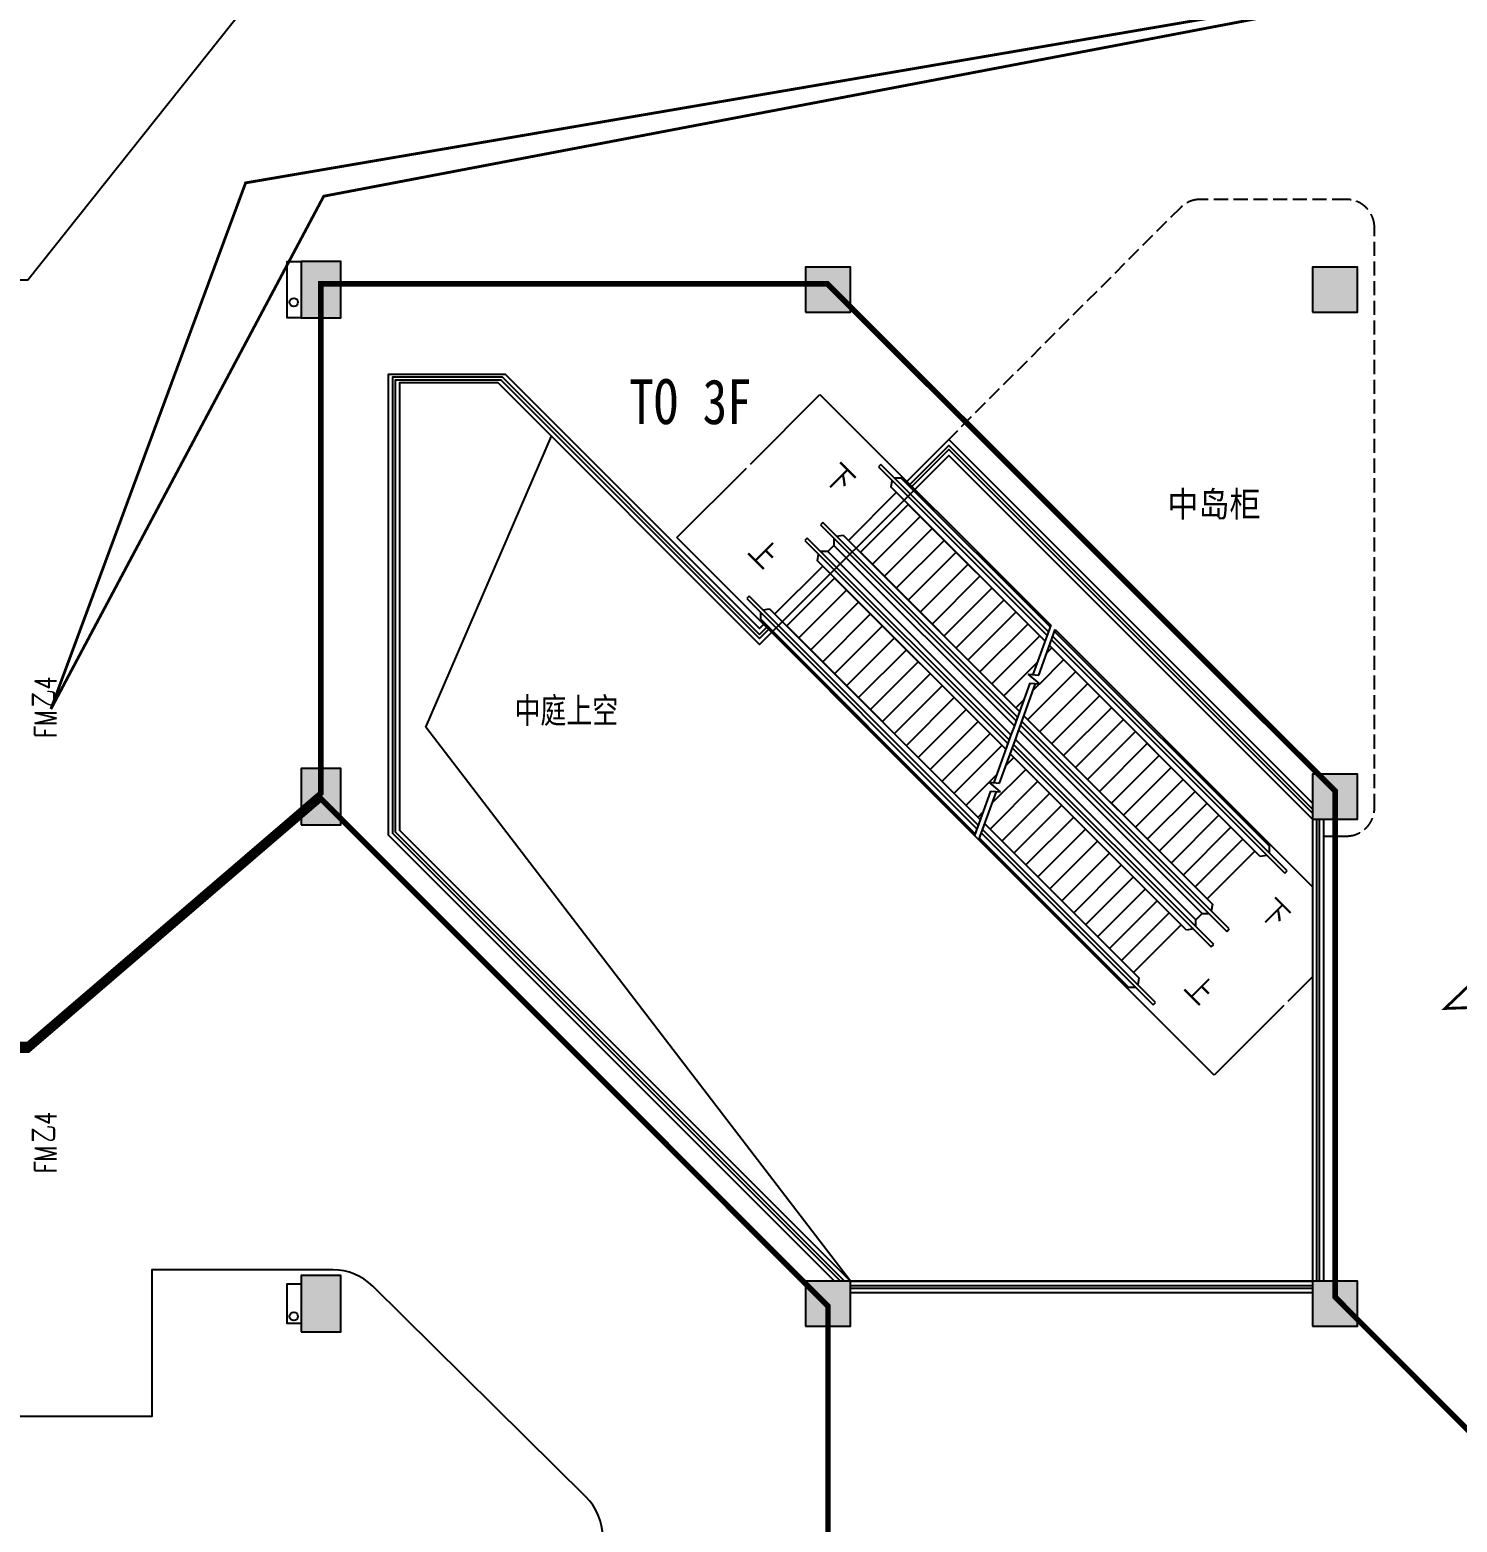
# Model space of a CAD drawing. Header units: millimetres. Extents: x 2508758 to 2608101, y 258149 to 386457.
# Drawn here: x 2532434 to 2557769, y 326983 to 353470 of the extents above; entities that cross this region are included whole.
import ezdxf

# ---------------------------------------------------------------- set-up
doc = ezdxf.new("R2010")
doc.units = ezdxf.units.MM
doc.header["$MEASUREMENT"] = 0
doc.linetypes.add('_DASH', pattern=[0.6, 0.4, -0.2])
doc.linetypes.add('DASH', pattern=[0.35, 0.25, -0.1])
doc.layers.get('0').update_dxf_attribs({"linetype": 'CONTINUOUS'})
for name, color, linetype in [('0-dp点位', 7, 'CONTINUOUS'), ('0-商铺线', 2, 'CONTINUOUS'), ('COLUMN', 255, 'CONTINUOUS'), ('DIM_SYMB', 3, 'CONTINUOUS'), ('PUB_HATCH', 251, 'CONTINUOUS'), ('STAIR', 2, 'CONTINUOUS'), ('文字', 7, 'CONTINUOUS'), ('栏杆', 212, 'CONTINUOUS'), ('索引', 1, 'CONTINUOUS'), ('门窗', 40, 'CONTINUOUS')]:
    doc.layers.add(name, color=color, linetype=linetype)
doc.layers.add('fire', color=1, linetype='CONTINUOUS', lineweight=5)
doc.styles.add('-宋体', font='', dxfattribs={"width": 0.8})
doc.styles.add('_TCH_DIM', font='', dxfattribs={"width": 0.8})
doc.styles.add('_TCH_SPACE', font='SIMPLEX', dxfattribs={"height": 5, "bigfont": 'GBCBIG'})
doc.styles.add('黑体', font='simhei.ttf', dxfattribs={"width": 0.7})
doc.styles.get('-宋体').set_extended_font_data('SimSun')
doc.styles.get('_TCH_DIM').set_extended_font_data('SimSun')

# ---------------------------------------------------------------- blocks, each defined once
blk = doc.blocks.new('_FZH')
blk.add_lwpolyline([(-0.5, -0.5), (0.5, -0.5), (0.5, 0.5), (-0.5, 0.5)], close=True)
at = {"layer": 'PUB_HATCH'}
blk.add_solid([(-0.5, -0.5), (0.5, -0.5), (-0.5, 0.5), (0.5, 0.5)], dxfattribs=at)

msp = doc.modelspace()

# ---------------------------------------------------------------- linework, layer by layer
msp.add_line((2555401.5, 339160.5), (2555801.5, 339160.5))
at = {"layer": '0-dp点位', "linetype": 'DASH', "ltscale": 1000}
for p, q in [((2555801.5, 350460.5), (2553210.6, 350460.5)), ((2552857, 350314), (2548743.9, 346200.9)), ((2556301.5, 339660.5), (2556301.5, 349960.5))]:
    msp.add_line(p, q, dxfattribs=at)
for centre, start, end in [((2553210.6, 349960.5), 90, 135), ((2555801.5, 349960.5), 0, 90), ((2555801.5, 339660.5), 270, 360)]:
    msp.add_arc(centre, 500, start, end, dxfattribs=at)
at = {"layer": '0-商铺线'}
for points in [[(2573601.5, 369560.5), (2547701.5, 369660.5), (2547701.5, 370660.5), (2545501.5, 370660.5), (2545501.5, 367260.5), (2537801.5, 367260.5), (2537801.5, 370660.5), (2518801.5, 370660.5), (2518801.5, 349035.5), (2532401.5, 349035.5), (2532401.5, 349035.5), (2536249.9, 353871.8, -0.2285227), (2536641.2, 354060.5), (2564612.5, 354060.5)], [(2542601.5, 326720.6, 0.2004326), (2542304.5, 327431.8), (2538520.6, 331171.7, 0.197393), (2537817.6, 331460.5), (2534601.5, 331460.5), (2534601.5, 328860.5), (2532001.5, 328860.5), (2532001.5, 320061), (2525701.5, 320061), (2525701.5, 317360.5), (2532801.5, 317360.5), (2532801.5, 302560.5), (2542601.5, 302560.5), (2542601.5, 326720.6)]]:
    msp.add_lwpolyline(points, format="xyb", dxfattribs=at)
at = {"layer": 'DIM_SYMB'}
for points in [[(2550241, 341981.9, 0, 0, 0), (2547431.1, 344791.9, 120, 0, 0), (2547112.9, 345110.1, 0, 0, 0)], [(2545697.2, 343912.3, 0, 0, 0), (2549039.8, 340569.6, 120, 0, 0), (2549358, 340251.5, 0, 0, 0)], [(2554230.2, 337992.7, 0, 0, 0), (2550809.8, 341413.1, 120, 0, 0), (2550491.6, 341731.3, 0, 0, 0)], [(2549769.9, 339839.6, 0, 0, 0), (2552579.8, 337029.7, 120, 0, 0), (2552898, 336711.5, 0, 0, 0)]]:
    msp.add_lwpolyline(points, format="xyseb", dxfattribs=at)
at = {"layer": 'fire', "color": 5, "linetype": '_DASH', "ltscale": 1000, "const_width": 50}
msp.add_lwpolyline([(2582201.5, 368410.5), (2558672.8, 369217.4), (2555601.5, 354060.5), (2536264.1, 350754.2), (2532807.8, 341414.2)], dxfattribs=at)
at = {"layer": 'fire', "color": 1, "linetype": '_DASH', "ltscale": 1000, "const_width": 50}
for points in [[(2532807.8, 341414.2), (2537650.8, 350517.5), (2556266.2, 354060.5), (2560120.1, 368564), (2564601.5, 354057.9), (2568598.2, 353929.5), (2587151.1, 352660.5)], [(2586995.3, 352671.1), (2574806.4, 352605.4), (2557552.2, 336100.4), (2592402.3, 337312.6), (2593343.2, 339258.5)]]:
    msp.add_lwpolyline(points, dxfattribs=at)
at = {"layer": 'PUB_HATCH'}
for p, q in [((2539460.8, 341094.4), (2541691.4, 346259.1)), ((2547001.5, 331260.5), (2539460.8, 341094.4))]:
    msp.add_line(p, q, dxfattribs=at)
at = {"layer": 'STAIR'}
for p, q in [((2545223.1, 345763.8), (2546459.1, 346999.9)), ((2546459.1, 346999.9), (2550556.7, 342902.3)), ((2543916.4, 344457.1), (2545152.4, 345693.1)), ((2547540.7, 345755.7), (2547498.2, 345713.3)), ((2547498.2, 345713.3), (2550490.8, 342720.7)), ((2550513.4, 342783), (2547540.7, 345755.7)), ((2547720.1, 345351.4), (2547738.6, 345472.9)), ((2547902.7, 345515.3), (2547781.1, 345515.3)), ((2550545.8, 342872.2), (2547902.7, 345515.3)), ((2546965.4, 344409), (2547814, 345257.5)), ((2550453.5, 342618), (2547720.1, 345351.4)), ((2547177.6, 344196.9), (2548026.1, 345045.4)), ((2548026.1, 345045.4), (2547177.6, 344196.9)), ((2548026.1, 345045.4), (2550453.5, 342618)), ((2546509.7, 344724.7), (2546467.3, 344682.3)), ((2546467.3, 344682.3), (2549941.4, 341208.1)), ((2549964, 341270.4), (2546509.7, 344724.7)), ((2547389.7, 343984.7), (2548238.2, 344833.3)), ((2547601.8, 343772.6), (2548450.3, 344621.1)), ((2548400.4, 339973.1), (2543916.4, 344457.1)), ((2549358.4, 339016.4), (2543917, 344457.8)), ((2546233.9, 344449), (2546191.5, 344406.5)), ((2546191.5, 344406.5), (2549794.5, 340803.5)), ((2549817.1, 340865.8), (2546233.9, 344449)), ((2546707.7, 344441.9), (2546707.7, 344320.3)), ((2546750.1, 344484.3), (2546871.6, 344502.9)), ((2546871.6, 344502.9), (2550001.3, 341373.1)), ((2547814, 343560.5), (2548662.5, 344409)), ((2546413.3, 344044.7), (2546431.9, 344166.1)), ((2546596, 344208.5), (2546474.3, 344208.5)), ((2546596, 344208.5), (2546707.7, 344320.3)), ((2549849.5, 340955), (2546596, 344208.5)), ((2546707.7, 344320.3), (2549909, 341118.9)), ((2547177.6, 344196.9), (2550001.3, 341373.1)), ((2548026.1, 343348.4), (2548874.6, 344196.9)), ((2545658.7, 343102.3), (2546507.2, 343950.8)), ((2549757.2, 340700.8), (2546413.3, 344044.7)), ((2548238.2, 343136.2), (2549086.7, 343984.7)), ((2545870.8, 342890.1), (2546719.3, 343738.7)), ((2546719.3, 343738.7), (2545870.8, 342890.1)), ((2546719.3, 343738.7), (2549757.2, 340700.8)), ((2548450.3, 342924.1), (2549298.9, 343772.6)), ((2548662.5, 342712), (2549511, 343560.5)), ((2545203, 343418), (2545160.5, 343375.6)), ((2545160.5, 343375.6), (2549245.2, 339290.9)), ((2549267.8, 339353.2), (2545203, 343418)), ((2546083, 342678), (2546931.5, 343526.5)), ((2546295.1, 342465.9), (2547143.6, 343314.4)), ((2548874.6, 342499.8), (2549723.1, 343348.4)), ((2545400.9, 343135.2), (2545400.9, 343013.5)), ((2545400.9, 343013.5), (2549212.8, 339201.7)), ((2545443.4, 343177.6), (2545564.8, 343196.1)), ((2545564.8, 343196.1), (2549305.1, 339455.9)), ((2546507.2, 342253.8), (2547355.7, 343102.3)), ((2549086.7, 342287.7), (2549935.3, 343136.2)), ((2545870.8, 342890.1), (2549305.1, 339455.9)), ((2546719.3, 342041.6), (2547567.9, 342890.1)), ((2549298.9, 342075.6), (2550147.4, 342924.1)), ((2550556.7, 342902.3), (2550238.7, 342026.7)), ((2550341.8, 342017.7), (2550634.7, 342824.3)), ((2554435.7, 338982.3), (2550623.8, 342794.2)), ((2550634.7, 342824.3), (2555201.5, 338257.5)), ((2546931.5, 341829.5), (2547780, 342678)), ((2549511, 341863.4), (2550359.5, 342712)), ((2550485.7, 342413.8), (2550571.7, 342499.8)), ((2550531.5, 342540), (2553965.8, 339105.7)), ((2554271.8, 338799.7), (2550531.5, 342540)), ((2550568.8, 342642.7), (2554711.4, 338500.1)), ((2554753.9, 338542.5), (2550591.4, 342704.9)), ((2547143.6, 341617.4), (2547992.1, 342465.9)), ((2547355.7, 341405.2), (2548204.3, 342253.8)), ((2549723.1, 341651.3), (2550318.6, 342246.8)), ((2550361.4, 341865.3), (2550783.8, 342287.7)), ((2547567.9, 341193.1), (2548416.4, 342041.6)), ((2550147.4, 341227), (2550995.9, 342075.6)), ((2550155.8, 342033.9), (2550341.8, 342017.7)), ((2550362, 341861.1), (2550155.8, 342033.9)), ((2547780, 340981), (2548628.5, 341829.5)), ((2550184.2, 341876.6), (2549898.1, 341088.8)), ((2549976.2, 341010.8), (2550287.3, 341867.6)), ((2550184.2, 341876.6), (2550362, 341861.1)), ((2550243.8, 341747.7), (2550357.6, 341861.5)), ((2550359.5, 341014.9), (2551208.1, 341863.4)), ((2547992.1, 340768.8), (2548840.7, 341617.4)), ((2549935.3, 341439.2), (2550076.7, 341580.6)), ((2550571.7, 340802.8), (2551420.2, 341651.3)), ((2550783.8, 340590.6), (2551632.3, 341439.2)), ((2548204.3, 340556.7), (2549052.8, 341405.2)), ((2548416.4, 340344.6), (2549264.9, 341193.1)), ((2553722.9, 337511.5), (2550042.1, 341192.3)), ((2550079.4, 341295), (2553117.3, 338257.2)), ((2550079.4, 341295), (2553423.3, 337951.2)), ((2550995.9, 340378.5), (2551844.5, 341227)), ((2548628.5, 340132.4), (2549477.1, 340981)), ((2549860.4, 340985.1), (2549542.5, 340109.5)), ((2549645.6, 340100.5), (2549938.5, 340907)), ((2549898.1, 341088.8), (2549860.4, 340985.1)), ((2549938.5, 340907), (2549976.2, 341010.8)), ((2549987.1, 341040.9), (2553240.6, 337787.3)), ((2550019.5, 341130.1), (2553680.5, 337469.1)), ((2551208.1, 340166.4), (2552056.6, 341014.9)), ((2548840.7, 339920.3), (2549689.2, 340768.8)), ((2549872.6, 340725.5), (2553404.7, 337193.3)), ((2553447.1, 337235.8), (2549895.2, 340787.7)), ((2553128.9, 337675.6), (2549927.6, 340876.9)), ((2551420.2, 339954.2), (2552268.7, 340802.8)), ((2549759.9, 340415.3), (2549901.3, 340556.7)), ((2549835.3, 340622.8), (2552659, 337799)), ((2552965, 337493), (2549835.3, 340622.8)), ((2551632.3, 339742.1), (2552480.9, 340590.6)), ((2551844.5, 339530), (2552693, 340378.5)), ((2549052.8, 339708.2), (2549459.8, 340115.2)), ((2549665.7, 339943.9), (2549459.5, 340116.7)), ((2549459.5, 340116.7), (2549645.6, 340100.5)), ((2549461.2, 340116.5), (2549592.8, 340248.2)), ((2549477.1, 339283.9), (2550325.6, 340132.4)), ((2549518, 339749.1), (2550113.5, 340344.6)), ((2552056.6, 339317.8), (2552905.1, 340166.4)), ((2549487.9, 339959.4), (2549201.9, 339171.6)), ((2549279.9, 339093.6), (2549591.1, 339950.4)), ((2549487.9, 339959.4), (2549665.7, 339943.9)), ((2549689.2, 339071.8), (2550537.7, 339920.3)), ((2552268.7, 339105.7), (2553117.3, 339954.2)), ((2549264.9, 339496), (2549350.9, 339582)), ((2549901.3, 338859.6), (2550749.9, 339708.2)), ((2552480.9, 338893.6), (2553329.4, 339742.1)), ((2549201.9, 339171.6), (2548966, 339407.4)), ((2549383.1, 339377.8), (2551810.5, 336950.4)), ((2549383.1, 339377.8), (2552116.5, 336644.4)), ((2550113.5, 338647.5), (2550962, 339496)), ((2552693, 338681.4), (2553541.5, 339530)), ((2552905.1, 338469.3), (2553753.6, 339317.8)), ((2555201.5, 339460.5), (2555201.5, 330460.5)), ((2555401.5, 331260.5), (2555401.5, 339460.5)), ((2539001.5, 339260.5), (2547001.5, 331260.5)), ((2553455.2, 334918.2), (2549279.9, 339093.6)), ((2549290.8, 339123.6), (2551933.9, 336480.6)), ((2549323.2, 339212.9), (2552373.7, 336162.4)), ((2552416.2, 336204.8), (2549345.8, 339275.1)), ((2550325.6, 338435.4), (2551174.1, 339283.9)), ((2550537.7, 338223.2), (2551386.3, 339071.8)), ((2553117.3, 338257.2), (2553965.8, 339105.7)), ((2553965.8, 339105.7), (2553117.3, 338257.2)), ((2550749.9, 338011.1), (2551598.4, 338859.6)), ((2553329.4, 338045.1), (2554177.9, 338893.6)), ((2554393.2, 338818.3), (2554271.8, 338799.7)), ((2554435.7, 338860.7), (2554435.7, 338982.3)), ((2550962, 337799), (2551810.5, 338647.5)), ((2554711.4, 338500.1), (2554753.9, 338542.5)), ((2551174.1, 337586.8), (2552022.7, 338435.4)), ((2551386.3, 337374.7), (2552234.8, 338223.2)), ((2551598.4, 337162.6), (2552446.9, 338011.1)), ((2551810.5, 336950.4), (2552659, 337799)), ((2552659, 337799), (2551810.5, 336950.4)), ((2553128.9, 337675.6), (2553240.6, 337787.3)), ((2553240.6, 337787.3), (2553362.3, 337787.3)), ((2553423.3, 337951.2), (2553404.7, 337829.7)), ((2552022.7, 336738.3), (2552871.2, 337586.8)), ((2553086.5, 337511.5), (2552965, 337493)), ((2553128.9, 337554), (2553128.9, 337675.6)), ((2553680.5, 337469.1), (2553722.9, 337511.5)), ((2553404.7, 337193.3), (2553447.1, 337235.8)), ((2555201.5, 336664.5), (2554762, 336225)), ((2551933.9, 336480.6), (2552055.5, 336480.6)), ((2552116.5, 336644.4), (2552098, 336523)), ((2552373.7, 336162.4), (2552416.2, 336204.8)), ((2554691.3, 336154.2), (2553455.9, 334918.9)), ((2547001.5, 331260.5), (2555201.5, 331260.5)), ((2547001.5, 331060.5), (2555201.5, 331060.5))]:
    msp.add_line(p, q, dxfattribs=at)
for points in [[(2537251.5, 348360.5), (2537001.5, 348360.5), (2537001.5, 349360.5), (2537251.5, 349360.5)], [(2546718.6, 331260.5), (2538801.4, 339177.7), (2538801.4, 347360.5), (2540872.9, 347360.5), (2545388.2, 342845.2), (2545458.9, 342915.9)], [(2540740, 347210.5), (2545388.2, 342562.4), (2548743.9, 345918.1), (2555201.5, 339460.5), (2555201.5, 331260.5), (2547001.5, 331260.5), (2539001.5, 339260.5), (2539001.5, 347210.5), (2540740, 347210.5), (2545388.2, 342562.4), (2545600.3, 342774.5)], [(2547981.1, 345438.2), (2548743.9, 346200.9), (2555201.5, 339743.3)], [(2548122.6, 345296.7), (2548743.9, 345918.1), (2555201.5, 339460.5)], [(2537251.5, 330510.5), (2537001.5, 330510.5), (2537001.5, 331210.5), (2537251.5, 331210.5)]]:
    msp.add_lwpolyline(points, dxfattribs=at)
for centre in [(2537118.5, 348635.5), (2537118.5, 330635.5)]:
    msp.add_circle(centre, 75, dxfattribs=at)
at = {"layer": '栏杆'}
for p, q in [((2555276.5, 331260.5), (2555276.5, 339460.5)), ((2555326.5, 331260.5), (2555326.5, 339460.5)), ((2547001.5, 331185.5), (2555201.5, 331185.5)), ((2547001.5, 331135.5), (2555201.5, 331135.5))]:
    msp.add_line(p, q, dxfattribs=at)
for points in [[(2546824.7, 331260.5), (2538876.4, 339208.8), (2538876.5, 347310.5), (2540816.8, 347310.5), (2545388.2, 342739.1), (2545511.9, 342862.9)], [(2546895.4, 331260.5), (2538926.5, 339229.4), (2538926.5, 347260.5), (2540796.1, 347260.5), (2545388.2, 342668.4), (2545547.3, 342827.5)], [(2548034.2, 345385.1), (2548743.9, 346094.9), (2555201.5, 339637.3)], [(2548069.5, 345349.8), (2548743.9, 346024.1), (2555201.5, 339566.5)]]:
    msp.add_lwpolyline(points, dxfattribs=at)
at = {"layer": '索引', "const_width": 100}
for points in [[(2593001.5, 369960.5), (2547901.5, 369960.5), (2547901.5, 370960.5), (2545301.5, 370960.5), (2545301.5, 367560.5), (2538001.5, 367560.5), (2538001.5, 370960.5), (2518601.5, 370960.5), (2518601.5, 335460.5), (2532401.5, 335460.5), (2537601.5, 339922.8), (2537601.5, 348960.5), (2546592.2, 348960.5), (2555601.5, 339960.5), (2555601.5, 330978.9), (2573612.6, 312960.5)], [(2518601.5, 335360.5), (2532401.5, 335360.5), (2537601.5, 339822.8), (2546601.5, 330818.4), (2546601.7, 303860.4)]]:
    msp.add_lwpolyline(points, dxfattribs=at)

# ---------------------------------------------------------------- block references
at = {"layer": 'COLUMN'}
for p, xscale, yscale, zscale in [((2537601.5, 348860.5), 700, 1000, 1000), ((2546601.5, 348860.5), 800, 800, 800), ((2555601.5, 348860.5), 800, 800, 800), ((2537601.5, 339860.5), 700, 1000, 1000), ((2555601.5, 339860.5), 800, 800, 800), ((2537601.5, 330860.5), 700, 1000, 1000), ((2546601.5, 330860.5), 800, 800, 800), ((2555601.5, 330860.5), 800, 800, 800)]:
    msp.add_blockref('_FZH', p, dxfattribs=dict(at, xscale=xscale, yscale=yscale, zscale=zscale))

# ---------------------------------------------------------------- texts
at = {"layer": '0-商铺线', "insert": (2552623.6, 345275.9), "char_height": 450, "attachment_point": 1, "style": '黑体'}
msp.add_mtext_dynamic_manual_height_columns('{\\W0.9;中岛柜}', width=3537.991, gutter_width=17.5, heights=[0], dxfattribs=at)
at = {"layer": 'DIM_SYMB', "color": 7, "style": '_TCH_DIM', "width": 0.8}
msp.add_text('TO 3F', height=797.47, dxfattribs=at).set_placement((2543074.6, 346472.3))
for s, p in [('下', (2546520, 345529.1)), ('上', (2545166.5, 344190.8)), ('下', (2554241.6, 337807.5)), ('上', (2552906.6, 336450.7))]:
    msp.add_text(s, height=398.7, rotation=315, dxfattribs=at).set_placement(p)
at = {"layer": '文字', "style": '-宋体', "width": 0.75}
msp.add_text('中庭上空', height=450, dxfattribs=at).set_placement((2541036, 341165.4))
at = {"layer": '门窗', "style": '_TCH_SPACE', "width": 0.705882}
for s, p in [('4', (2532905.7, 341763.6)), ('FM', (2532905.7, 340907.6)), ('4', (2532905.7, 334036.1)), ('FM', (2532905.7, 333180.1))]:
    msp.add_text(s, height=382.5, rotation=90, dxfattribs=at).set_placement(p)
at = {"layer": '门窗', "style": '_TCH_SPACE'}
for p in [(2532905.7, 341447.6), (2532905.7, 333720.1)]:
    msp.add_text('乙', height=434, rotation=90, dxfattribs=at).set_placement(p)

doc.saveas('drawing.dxf')
